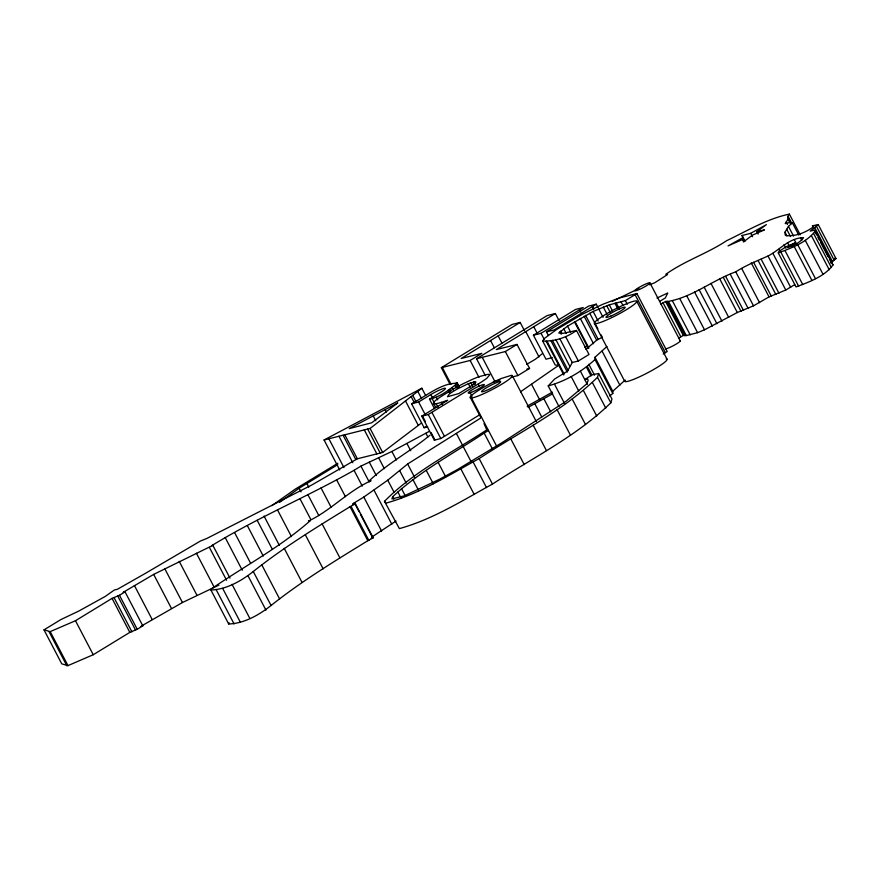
<?xml version="1.0" encoding="UTF-8"?>
<svg xmlns="http://www.w3.org/2000/svg" width="880" height="880" viewBox="0 0 880 880"><rect width="100%" height="100%" fill="white"/><g stroke="black" fill="none" stroke-linecap="round" stroke-linejoin="round"><path stroke-width="1.32" d="M789.921 222.761L788.018 219.12L788.04 216.26L789.393 214.115L800.184 234.762M487.157 429.638C452.397 452.43 413.908 471.449 384.483 501.325L386.045 503.107C419.298 493.944 449.064 475.046 479.138 458.579C519.013 432.41 563.123 410.916 597.487 377.322L598.62 373.494L591.767 374.913L584.793 379.61L587.763 379.071L588.126 380.754L586.322 384.186L565.752 401.511L502.172 442.585L457.27 469.623L439.417 479.314L404.382 495.814L391.941 498.927L392.601 496.804C419.804 471.306 453.277 453.596 484.154 433.092L488.444 430.474L486.915 430.144L484.011 423.621M384.483 501.325L399.377 528.605C432.63 519.453 462.396 500.544 492.47 484.077C532.345 457.908 576.455 436.414 610.819 402.82L611.952 398.992L598.62 373.494M359.084 511.731L354.64 503.239L352.495 504.548L355.41 503.822L373.175 537.823L367.818 540.716C334.752 561.055 301.466 581.262 271.062 605.495C259.226 614.9 244.2 623.513 228.69 623.986L210.914 589.996L211.387 588.863C244.398 566.159 280.225 547.261 310.365 520.597L308.407 521.092C330.671 510.73 348.139 490.952 371.063 480.711L368.676 481.316C387.244 463.562 410.212 451.484 430.012 435.215M228.69 623.986L229.163 622.853M830.731 263.021L836 258.555L818.224 224.554L810.216 231.132L814.187 230.142L815.232 230.967L833.008 264.968C824.373 276.65 809.182 281.941 796.037 286.935L778.272 252.934L779.086 251.306L786.203 246.73L795.113 242.891L787.49 247.478C793.463 245.751 799.876 242.836 803.583 237.655C789.052 237.897 779.933 249.876 768.009 256.025C756.954 260.898 745.965 265.309 735.735 271.832C712.239 280.313 692.131 297.528 667.084 301.62L665.555 301.455L660.913 304.106M818.224 224.554L812.35 225.852L813.571 226.688C805.805 232.551 795.949 236.423 786.159 235.631L785.191 234.993L785.015 232.166L788.447 226.369L792.407 222.937L798.754 235.081M520.509 391.809L558.745 365.277L555.236 365.057L542.685 341.055L544.192 338.613L556.567 329.516L582.197 314.325L602.371 304.447L619.63 297.88L636.9 293.557L667.216 351.56L663.234 353.991M778.272 252.934C791.406 247.94 806.608 242.649 815.232 230.967M788.018 219.12L785.224 223.608L789.459 222.552L792.407 222.937M558.998 406.56L548.207 385.924C565.697 381.128 581.867 371.69 595.012 359.524L594.99 357.258L606.936 346.478M636.9 293.557L625.361 300.608L609.279 304.854L593.142 311.443L567.523 326.15L558.745 333.003L562.76 333.41L576.488 330.462L589.028 354.464L578.358 360.987L572.264 362.516L567.468 371.184L554.554 379.071L548.207 385.924M434.522 408.738L429.506 399.146C440.033 397.023 449.053 390.027 457.259 383.372C441.925 382.426 425.304 396.715 411.587 403.755L424.138 427.746L427.647 426.866M609.697 395.901L612.788 393.525L612.766 391.259L624.712 380.479M210.914 589.996C226.435 589.512 241.45 580.899 253.286 571.505C283.69 547.261 316.976 527.054 350.042 506.715L355.41 503.822M601.04 334.829L602.294 337.227L596.673 340.219L585.871 349.349M354.64 503.239L353.056 503.635L363.814 497.057L387.761 480.183L407.649 463.98L480.392 418.242M279.543 502.37L299.145 488.224L337.733 464.64M542.234 353.716L535.491 359.172L526.658 364.386M339.746 469.975L324.071 439.978L370.095 428.45L421.828 388.234L425.623 395.483M229.999 578.138L212.861 545.358L153.67 574.398L123.2 592.328L125.048 591.866L142.824 625.856L137.236 629.277L129.822 632.379L93.247 654.731L67.98 665.61L61.776 663.872L44 629.871L60.786 619.619L78.815 611.05L105.281 596.409L114.301 590.029L117.48 589.237L145.607 573.243L200.508 540.991L206.745 538.494L311.817 484.979L357.357 458.777L382.646 452.452L421.41 423.06M758.131 234.047L756.932 231.77L766.392 224.631L750.728 233.321L742.071 235.488L744.37 241.274M271.766 505.703L295.24 489.126L337.843 463.254M371.91 536.976L396.011 521.081M584.804 347.413L587.048 345.884L584.716 347.303M667.084 301.62L684.86 335.621L686.312 335.566L697.587 332.673L704.506 329.802L737.319 312.521L753.511 305.833L769.032 296.89L785.785 290.026L794.673 284.68M678.678 338.107L683.32 335.445L684.86 335.621M450.131 384.472L441.353 367.664L512.039 324.467L520.168 322.432L524.557 330.825M520.168 322.432L461.142 358.501L481.8 353.342L470.14 360.459L441.353 367.664M485.397 375.672L476.553 358.754L547.239 315.557L555.368 313.511L559.141 320.716M555.368 313.511L496.342 349.591L517 344.421L529.551 368.423L517.891 375.551L511.478 377.157M411.587 403.755L418.627 401.995L430.804 394.548A11.352 1.441 -27.6 0 1 440.429 389.653L442.431 388.872A11.352 1.441 -27.6 0 1 441.331 391.908L429.506 399.146M476.553 358.754L505.34 351.549L517 344.421M533.423 335.214L575.597 309.43L583.231 307.527L541.046 333.3L533.423 335.214L545.963 359.216L552.321 357.621M548.361 335.467L546.48 331.87L588.665 306.086L596.288 304.183L598.169 307.78M44 629.871L50.204 631.62L75.471 620.73L112.046 598.378L119.46 595.276L125.048 591.866M596.288 304.183L554.114 329.956L546.48 331.87M421.773 416.163L447.7 400.312C446.292 400.488 427.02 408.155 435.413 400.576A24.442 3.102 -27.6 0 1 442.574 395.593L452.32 389.664A25.652 3.256 -27.6 0 1 463.628 383.493L472.164 379.456A26.741 3.399 -27.6 0 1 479.38 376.585L486.024 374.792A26.268 3.333 -27.6 0 1 489.775 374.781L486.882 378.191A24.981 3.179 -27.6 0 1 478.181 384.032L428.263 414.535L421.773 416.163L434.324 440.165L440.814 438.537L479.16 415.096M472.098 385.407L458.711 393.591L447.502 396.748L449.141 394.185A15.389 1.958 -27.6 0 1 457.787 388.762L468.358 383.647L474.749 381.909M429.484 431.266L391.886 451.451L360.932 466.114L354.046 470.316C307.285 496.749 257.587 517.506 211.805 545.622L212.861 545.358M542.685 341.055C554.642 341.506 566.841 337.535 576.488 330.462M424.138 427.746L426.349 426.393M659.659 301.422L665.324 297.957L667.766 292.985L656.975 298.056M434.324 440.165L434.907 439.802M142.087 625.636L182.457 602.514L218.922 585.134M527.153 406.175L552.409 392.15M528.077 407.396L552.684 393.778M742.577 237.842L728.024 245.905L742.907 239.371L744.095 241.648M324.071 439.978L421.828 388.234M492.844 382.349L499.928 380.039M612.315 301.378L638.858 288.53M756.932 231.77L764.456 229.878L752.389 235.191L743.457 241.934L742.907 239.371M649.517 284.812L654.841 282.689L667.59 274.505L665.797 274.329C684.519 260.887 707.344 253.528 726.66 240.68C747.043 230.989 767.107 218.713 789.393 214.115M526.944 369.072L529.551 368.423M371.239 538.307L373.175 537.823M140.976 626.329L142.824 625.856M834.636 258.302L836 258.555M833.008 264.968L829.422 259.281M816.497 226.38L834.273 260.37M814.847 227.821L832.612 261.822M814.187 230.142L816.717 234.993M817.993 237.424L819.258 239.855M820.534 242.275L828.146 256.85M813.637 233.563L831.413 267.564M811.448 235.763L829.224 269.764M805.266 240.317L823.042 274.318M800.514 237.842L801.79 240.273M788.04 216.26L791.846 223.542M788.029 217.239L791.208 223.311M786.181 222.068L787.446 224.499M788.447 226.369L793.518 236.082M797.687 244.651L815.463 278.652M794.376 239.8L796.917 244.662M786.731 229.262L790.537 236.555M794.156 246.444L811.932 280.434M785.015 232.166L786.918 235.807M791.175 244.75L792.451 247.181M787.468 242.517L789.371 246.158M784.025 244.618L785.928 248.259M785.026 250.635L802.791 284.636M780.912 252.274L798.688 286.264M778.899 249.37L780.164 251.801M772.882 253.319L790.658 287.32M768.009 256.025L785.785 290.026M750.728 233.321L752.521 236.742M761.178 259.237L778.943 293.238M758.098 260.535L775.874 294.525M742.071 235.488L745.052 241.197M753.599 262.306L771.375 296.307M751.256 262.889L769.032 296.89M741.796 268.675L759.561 302.676M735.735 271.832L753.511 305.833M730.345 274.373L748.121 308.374M725.703 276.43L743.479 310.431M723.294 277.365L741.07 311.366M719.543 278.52L737.319 312.521M710.974 283.404L728.739 317.394M704.176 287.199L721.952 321.2M699.138 289.718L716.914 323.719M694.595 292.083L712.371 326.084M686.741 295.801L704.506 329.802M679.811 298.672L697.587 332.673M672.408 300.817L690.184 334.818M668.536 301.565L686.312 335.566M667.007 301.081L684.783 335.082M665.555 301.455L683.32 335.445M663.025 302.753L680.801 336.754M649.946 282.909A8.536 1.089 -27.6 0 1 638.759 289.74A8.536 1.089 -27.6 0 1 638.396 287.815A8.536 1.089 -27.6 0 1 649.946 282.909L680.262 340.901M635.074 294.668L665.39 352.671M636.779 301.345A23.892 3.036 -27.6 0 1 605.484 320.474A23.892 3.036 -27.6 0 1 604.461 315.084A23.892 3.036 -27.6 0 1 636.779 301.345L667.106 359.337M625.361 300.608L627.253 304.238M620.983 301.708L622.875 305.327M616.165 302.907L619.322 308.946M614.933 303.259L617.441 308.055M609.279 304.854L612.414 310.86M606.749 305.756L610.511 312.95M603.251 306.988L607.013 314.182M598.697 308.935L603.086 317.328M592.548 306.471L593.802 308.869M592.339 306.592L593.593 308.99M593.142 311.443L598.158 321.046M589.743 313.236L597.905 328.834M594.363 323.257L624.69 381.249M585.662 315.381L598.202 339.383M584.133 316.228L596.673 340.219M602.107 351.186L619.883 385.176M579.491 309.815L580.745 312.213M580.261 318.362L593.527 343.739M594.99 357.258L612.766 391.259M595.012 359.524L612.788 393.525M575.025 321.563L588.929 348.139M574.497 321.882L588.313 348.315M597.487 377.322L610.819 402.82M588.83 364.276L594.539 375.199M567.523 326.15L570.658 332.145M587.323 366.41L591.767 374.913M586.608 367.411L591.052 375.914M592.438 382.635L605.77 408.133M563.75 328.702L566.258 333.498M565.807 336.996L578.358 360.987M560.67 331.078L561.924 333.476M559.922 331.826L561.176 334.224M580.349 371.107L587.334 384.461M559.724 338.514L572.264 362.516M583.407 390.533L596.728 416.031M555.797 339.493L569.69 366.08M552.398 340.351L568.183 370.557M571.175 376.53L578.787 391.105M550.88 340.626L567.303 372.042M547.03 341.319L564.08 373.945M546.194 341.275L563.816 374.99M541.046 333.3L544.181 339.306M572.209 399.08L585.541 424.578M533.753 326.733L537.515 333.927M554.565 384.329L564.718 403.755M525.778 331.606L539.033 356.983M556.996 409.475L570.328 434.973M543.73 398.475L550.704 411.829M531.564 384.307L539.825 400.092M534.743 403.612L541.728 416.977M498.157 335.885L501.93 343.079M505.34 351.549L517.891 375.551M512.336 375.727L536.338 421.641M490.567 340.516L494.362 347.765M533.115 425.095L546.436 450.593M482.251 357.324L494.791 381.326M470.14 360.459L478.984 377.377M510.928 439.153L524.26 464.651M478.181 384.032L479.435 386.43M473.924 382.041L475.178 384.439M473.132 382.217L474.386 384.615M470.932 382.767L472.813 386.364M468.358 383.647L470.239 387.244M470.14 392.788L472.021 396.385M471.449 397.98L496.694 446.259M470.789 398.343L480.865 417.604M484.154 433.092L492.404 448.877M456.929 382.536L459.437 387.332M457.259 383.372L459.14 386.969M456.258 382.558L458.766 387.354M456.324 384.362L458.205 387.959M455.081 385.451L456.335 387.849M442.277 367.433L451.055 384.23M452.122 387.53L453.376 389.928M449.515 389.356L450.769 391.754M448.228 390.181L449.482 392.59M479.138 458.579L492.47 484.077M473.176 462.077L486.508 487.586M441.276 402.369L442.53 404.767M456.401 433.499L462.748 445.632M463.133 446.402L471.394 462.187M436.403 397.419L437.657 399.817M436.106 403.667L437.987 407.264M430.804 394.548L432.685 398.145M432.047 398.508L434.555 403.304M433.873 403.942L435.754 407.539M431.893 412.313L444.444 436.315M460.911 468.996L474.243 494.494M417.802 391.358L421.586 398.585M428.263 414.535L440.814 438.537M418.627 401.995L425.524 415.184M412.72 395.318L415.866 401.335M422.356 415.8L425.502 421.806M431.145 432.597L434.28 438.603M411.125 396.55L414.271 402.567M425.953 433.29L427.856 436.931M438.086 462.253L445.698 476.828M405.493 400.928L418.044 424.93M426.283 470.415L433.268 483.78M406.912 443.443L410.718 450.725M385.121 409.629L386.375 412.027M407.649 463.98L414.634 477.345M413.028 479.765L418.737 490.699M373.23 415.921L375.738 420.717M391.886 451.451L396.33 459.954M399.817 470.91L406.175 483.043M370.095 428.45L382.646 452.452M401.434 488.477L405.24 495.759M367.664 429.066L380.215 453.057M397.914 492.063L401.082 498.135M364.309 429.902L376.849 453.904M378.62 457.732L384.329 468.666M387.761 480.183L394.108 492.327M392.601 496.804L393.877 499.235M369.281 462.154L376.266 475.508M374 490.149L391.776 524.15M344.806 434.786L357.357 458.777M360.932 466.114L369.182 481.899M343.09 435.215L355.674 459.283M338.954 436.249L352.792 462.726M354.046 470.316L362.296 486.101M363.814 497.057L381.59 531.058M328.889 438.768L343.948 467.566M360.36 514.162L372.416 537.24M351.098 506.451L368.874 540.452M336.545 479.688L345.433 496.683M350.042 506.715L367.818 540.716M321.046 487.982L331.199 507.408M306.889 483.494L308.792 487.135M308.044 494.945L318.835 515.581M322.08 523.809L339.845 557.81M299.145 488.224L301.048 491.865M300.036 498.872L310.827 519.508M305.371 534.853L323.147 568.854M277.508 509.916L291.467 536.635M284.218 548.328L301.994 582.329M264.066 516.098L279.301 545.237M257.18 520.3L272.415 549.439M247.401 525.723L263.263 556.072M261.822 564.916L279.598 598.917M234.685 532.763L250.547 563.112M253.286 571.505L271.062 605.495M248.193 576.147L265.969 610.148M225.148 537.471L242.286 570.251M232.034 584.353L249.799 618.354M209.418 547.459L226.567 580.239M222.651 588.357L240.427 622.358M216.304 589.941L234.08 623.942M196.416 553.234L214.181 587.224M179.223 561.363L196.999 595.353M164.681 568.524L182.457 602.514M153.67 574.398L171.446 608.399M134.387 585.486L152.163 619.487M119.46 595.276L137.236 629.277M117.601 595.749L135.377 629.739M114.158 597.85L131.934 631.851M112.046 598.378L129.822 632.379M75.471 620.73L93.247 654.731M50.204 631.62L67.98 665.61M49.148 631.884L66.924 665.885M480.799 417.076A9.097 1.155 -27.6 0 1 480.81 416.735M679.954 340.747A8.536 1.089 -27.6 0 1 674.85 344.872A8.536 1.089 -27.6 0 1 665.423 348.887M474.705 381.931A12.397 1.573 -27.6 0 1 472.12 385.396M666.226 358.908A23.892 3.036 -27.6 0 1 646.481 373.406A23.892 3.036 -27.6 0 1 625.251 380.072M470.492 396.462L469.92 397.639L470.8 398.079L473.055 397.727A23.892 3.036 -27.6 0 0 499.796 385.374A23.892 3.036 -27.6 0 0 511.467 375.298L501.226 378.51A23.892 3.036 -27.6 0 0 470.492 396.462M397.65 403.007L371.778 422.752L349.195 428.615L397.65 403.007M471.328 392.37L469.843 392.898A9.097 1.155 -27.6 0 1 471.383 390.28A9.097 1.155 -27.6 0 1 482.702 384.725L483.758 384.483A9.097 1.155 -27.6 0 1 481.173 387.343A9.097 1.155 -27.6 0 1 471.328 392.37M499.301 381.689L497.728 382.184A10.802 1.375 -27.6 0 0 487.212 387.288A10.802 1.375 -27.6 0 0 481.536 391.644L481.932 391.842A10.802 1.375 -27.6 0 0 495.044 386.089A10.802 1.375 -27.6 0 0 499.301 381.689M611.006 315.997A10.802 1.375 -27.6 0 0 625.163 307.34A10.802 1.375 -27.6 0 0 610.544 313.555A10.802 1.375 -27.6 0 0 611.006 315.997"/></g></svg>
